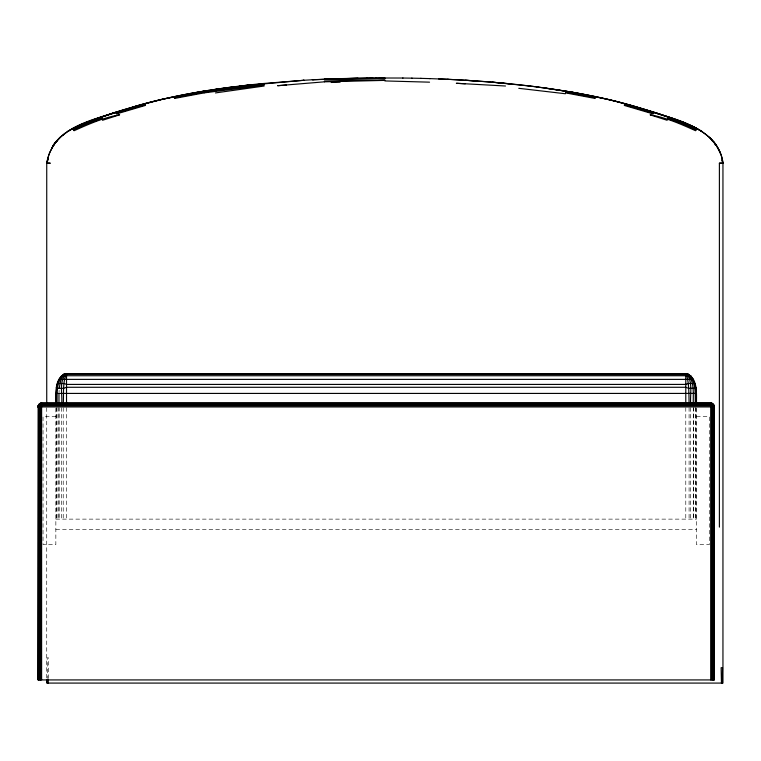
<?xml version="1.0" encoding="UTF-8"?>
<svg xmlns="http://www.w3.org/2000/svg" width="761" height="761" viewBox="0 0 761 761"><rect width="100%" height="100%" fill="white"/><g stroke="black" fill="none" stroke-linecap="round" stroke-linejoin="round"><path stroke-width="0.57" stroke-dasharray="3.81 2.85" d="M48.285 678.489L48.561 657.837L47.192 657.837L47.363 678.489M59.025 392.391L59.13 390.336M55.848 416.505L43.035 416.505L43.035 544.657L55.848 544.657L55.848 407.649M696.467 416.505L709.281 416.505L709.281 544.657L696.467 544.657L696.467 407.649M55.848 519.126L696.467 519.126M55.848 529.637L696.467 529.637M695.944 407.649L695.944 519.126M695.297 407.649L695.297 519.126M690.636 407.649L690.636 519.126M689.086 407.649L689.086 519.126M685.785 407.649L685.785 519.126M66.521 407.649L66.521 519.126M63.22 407.649L63.22 519.126M61.679 407.649L61.679 519.126M57.008 407.649L57.008 519.126M56.371 407.649L56.371 519.126M46.735 407.782L46.735 678.365M58.968 407.649L58.968 519.126L58.968 407.649M693.338 407.649L693.338 519.126L693.338 407.649"/><path stroke-width="1.14" d="M719.392 527.116L719.392 163.196L720.439 163.187M48.228 683.083L48.276 679.64M722.284 683.083L722.493 667.692L721.133 667.692L721.457 683.083M55.848 404.091C55.924 394.474 54.041 376.657 66.521 373.575L685.785 373.575C698.284 376.819 696.372 394.322 696.467 404.091M59.225 388.281C60.205 383.268 60.661 375.24 66.521 373.575L66.521 404.091M695.944 387.282L695.944 404.091M38.221 405.708L38.05 679.925L714.265 679.925L714.265 406.935L713.58 404.605L711.801 403.168L40.514 403.168L38.725 404.605L38.05 406.935L714.265 406.935L714.084 405.708M48.923 154.34L46.735 163.158L46.735 404.243M250.493 84.813L206.022 90.778L161.884 99.349A508.748 508.748 0 0 0 135.724 106.169C103.734 118.431 54.05 121.884 46.735 163.158L48.723 163.177M66.521 373.813C62.316 382.241 64 394.512 63.22 404.091M48.419 158.954L46.735 163.158L50.302 163.196L49.199 163.187M53.888 145.265L54.735 143.154L57.161 140.861M681.732 124.452L682.693 122.102L696.772 128.476L695.592 130.721C681.009 124.186 665.789 117.384 650.065 114.816L667.121 120.276L668.282 116.89C691.473 123.967 719.592 135.724 722.95 163.158L722.95 683.083L46.735 683.083L46.735 679.544M49.265 153.37L53.774 144.571L60.129 137.208M51.52 148.566L53.774 144.571M61.679 375.734C55.096 383.649 56.419 394.55 56.371 404.091M57.008 384.41L57.589 383.496L64.133 383.496L66.521 384.41L685.785 384.41L688.182 383.496L694.717 383.496L695.297 384.41M66.159 373.746C58.645 381.232 62.687 394.512 61.679 404.091M39.991 403.406L38.44 405.137M52.709 146.102C62.954 130.245 81.646 123.881 98.635 118.06C115.758 112.143 133.032 106.635 150.583 102.117C186.283 93.042 222.811 87.629 259.415 83.862M56.371 387.282L56.561 388.281L63.857 388.281L66.521 387.282L685.785 387.282L688.458 388.281L695.754 388.281L693.081 379.387L690.94 376.229L685.785 375.734L66.521 375.734L61.365 376.229L63.857 374.25L65.807 374.25L66.454 373.575L63.22 374.545M62.83 135.515L66.074 132.452M65.56 373.68C55.382 379.454 57.456 394.227 57.008 404.091M65.142 374.25L66.245 373.603L63.857 374.25M67.786 131.32C97.218 115.948 129.903 107.786 161.903 99.463A617.228 617.228 0 0 1 197.166 92.262L206.022 90.778M109.993 114.15L116.014 112.352L87.001 122.102L72.913 128.476L74.093 130.721C88.676 124.186 103.896 117.384 119.62 114.816L102.554 120.276L101.403 116.899M73.085 128.799L87.135 122.445L101.632 117.327M73.351 129.294L87.344 122.959L101.812 117.86M73.693 129.95L87.629 123.643L102.041 118.564M711.801 403.168L40.685 403.244L39.829 403.625L39.991 679.925M64.133 374.25L66.036 373.603M116.3 113.237L145.161 104.733M203.938 91.605L174.345 97.161L174.611 98.435L204.148 92.88L264.077 85.146L263.943 83.853L203.938 91.605L204.148 92.88M174.469 97.712L204.034 92.157L264 84.414M215.43 92.928L264.162 86.012M214.897 89.408L232.676 86.944M239.924 86.041L304.153 80.257L259.387 83.824M324.462 81.827L324.424 80.961L384.847 79.867L384.847 80.39L324.462 81.827L277.594 85.708L286.517 84.994M303.239 80.314L313.113 79.715M312.295 79.791L357.965 78.155M313.123 79.743L331.054 78.906M331.187 82.473L340.138 82.159M339.482 78.63L366.935 78.022M332.567 78.868L336.124 78.802M338.502 78.754L372.966 78.136M380.091 78.002L402.997 78.031M719.392 163.196L722.95 163.158C719.221 133.061 687.078 122.892 662.365 115.092C639.525 107.368 616.286 100.813 592.657 96.038C541.918 85.898 490.265 80.942 438.602 78.916M720.962 163.177L722.912 163.158L721.637 160.01M366.697 78.031L375.886 77.945M375.772 77.945L384.847 77.917M58.968 379.387L693.338 379.387M55.848 393.418L696.467 393.418M402.759 78.031L412.062 78.164M411.711 78.164L421.137 78.364M420.671 78.354L430.203 78.63M384.847 80.932L429.537 82.169M429.642 78.602L448.334 79.334M447.582 79.296L475.511 80.904M505.504 86.012L456.353 83.282L465.285 83.786M465.504 80.247L493.604 82.302L529.761 86.041M492.367 82.198L510.241 83.862M518.774 88.314L565.404 93.746M528.115 85.803L538.788 87.173M536.99 86.944L572.5 92.252L607.792 99.349A508.748 508.748 0 0 1 633.951 106.169L668.282 116.89M545.884 88.133L572.5 92.252A613.67 613.67 0 0 1 616.534 101.574C645.499 109.67 675.226 117.099 701.889 131.33M565.661 92.157L595.226 97.712M624.524 104.733L653.395 113.237M659.682 114.15L653.67 112.352L682.693 122.102M667.644 118.564L682.065 123.643L696.001 129.95M668.063 117.327L682.55 122.445L696.6 128.799M667.882 117.86L682.341 122.959L696.344 129.294M40.514 403.168L40.514 679.925M65.807 374.25L689.086 374.545M696.334 128.114L698.122 129.522M711.506 140.062L715.939 144.523M709.566 137.208L715.911 144.561L720.429 153.37M713.875 405.137L712.315 403.406M690.636 375.734L690.94 376.229L688.458 374.25L685.785 373.575L685.785 404.091M714.189 142.164L715.502 145.313M87.001 122.102L87.953 124.452M47.372 679.64L47.401 683.083M714.084 679.925L713.78 405.023L713.875 679.925M713.219 404.129L713.219 679.925M712.315 679.925L712.477 403.625L711.621 403.244L711.801 679.925M710.698 402.978L710.698 679.925M695.297 404.091C695.04 394.208 696.515 381.47 688.182 374.25L685.785 373.575L686.508 374.25C689.095 383.905 688.914 394.16 689.086 404.091M693.338 404.091C692.89 394.274 695.002 382.184 687.744 374.25L685.785 373.575L687.173 374.25C692.89 383.087 690.008 394.255 690.636 404.091M58.968 393.418L58.968 404.091M41.608 402.978L41.608 679.925M39.096 404.129L39.096 679.925M38.44 679.925L38.526 405.023L38.221 679.925M38.174 406.041L38.05 406.935L41.608 405.708L710.698 405.708C715.949 408.21 714.655 404.357 710.698 403.406L41.608 403.406L39.096 404.51L38.174 406.041M565.746 91.605L565.537 92.88L595.073 98.435L595.34 97.161L565.746 91.605M38.174 406.203L38.05 406.935L39.096 405.537L40.685 405.023L711.621 405.023L713.219 405.537L714.265 406.935L713.219 404.957L710.698 404.129L41.608 404.129L39.096 404.957L38.174 406.203M624.667 104.181L624.334 105.437L653.166 113.931L653.566 112.695L624.667 104.181M145.018 104.181L116.129 112.695L116.528 113.931L145.351 105.437L145.018 104.181M384.847 78.307L324.348 79.296L384.847 78.307"/></g></svg>
